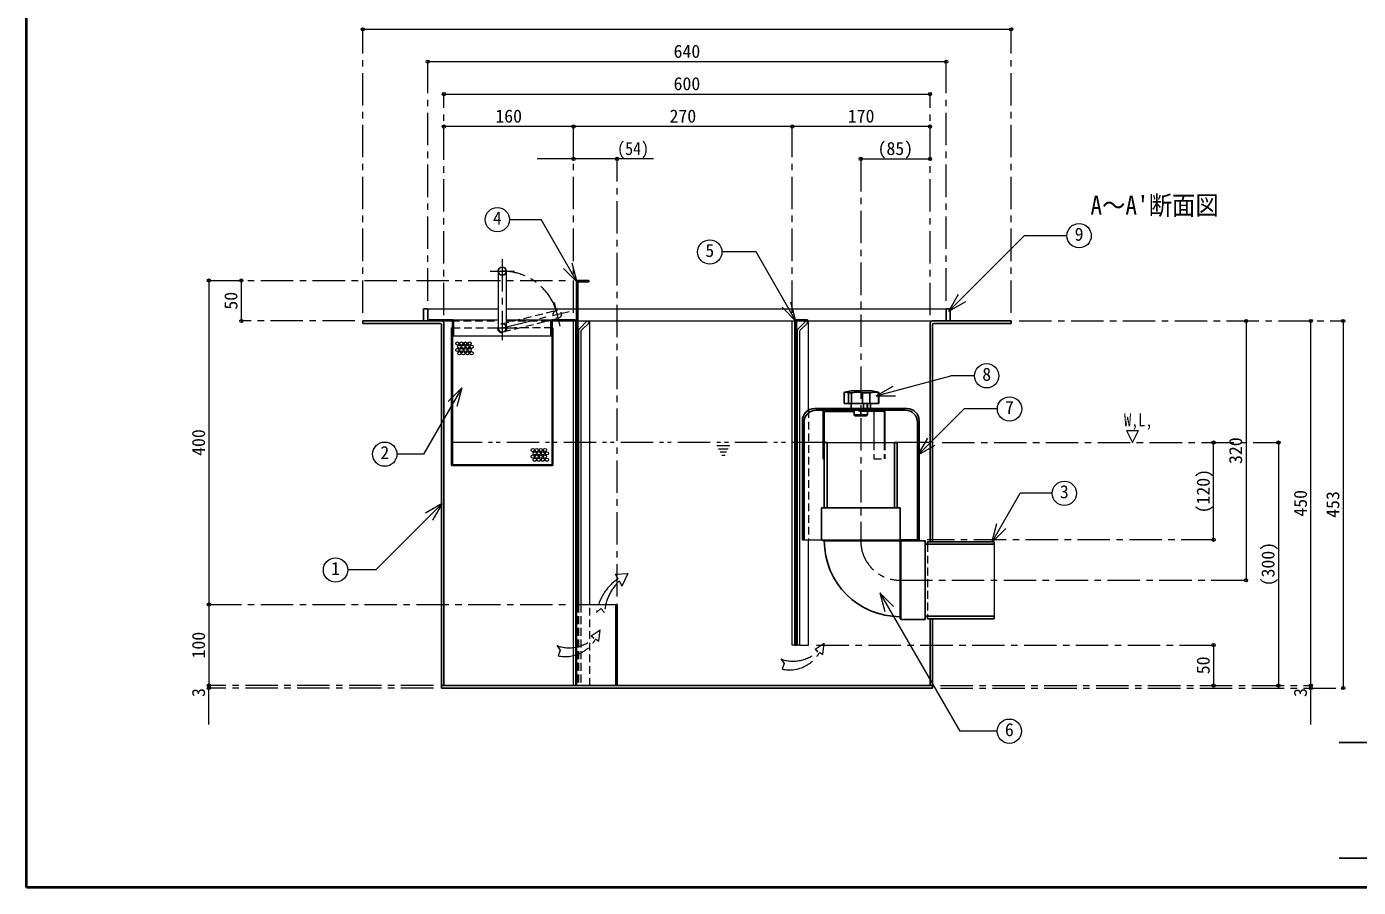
# Model space of a CAD drawing. Units: millimetres at full size, sheet at 1:8. Extents: x -1691 to 1549, y -1119 to 1129.
# Drawn here: x -1691 to -47, y -1119 to -57 of the extents above; entities that cross this region are included whole.
import ezdxf
from ezdxf.enums import TextEntityAlignment as Align

# ---------------------------------------------------------------- set-up
doc = ezdxf.new("R2010")
doc.units = ezdxf.units.MM
doc.header["$LTSCALE"] = 8
doc.header["$PDMODE"] = 32
doc.header["$PDSIZE"] = 4
for name, pattern in [('CHAIN1', [8, 5, -1, 1, -1]), ('DASHED1', [1.8, 1.2, -0.6]), ('DOUBLE_CHAIN1', [8.8, 5, -1, 0.6, -0.6, 0.6, -1])]:
    doc.linetypes.add(name, pattern=pattern)
doc.layers.add('0-0_ﾚｲﾔ1', color=4, linetype='Continuous', lineweight=9)
doc.styles.add('ＭＳ ゴシック', font='')
doc.styles.get('ＭＳ ゴシック').set_extended_font_data('MS Gothic')

msp = doc.modelspace()

# ---------------------------------------------------------------- linework, layer by layer
at = {"layer": '0-0_ﾚｲﾔ1', "color": 1, "lineweight": 40}
for p, q in [((-1691.137, -1118.909), (-1691.137, 1129.091)), ((1548.863, -1118.909), (-1691.137, -1118.909))]:
    msp.add_line(p, q, dxfattribs=at)
at = {"layer": '0-0_ﾚｲﾔ1', "linetype": 'CHAIN1'}
for p, q in [((-1276.137, -409.909), (-1276.137, -59.909)), ((-476.137, -409.909), (-476.137, -59.909)), ((-1196.137, -394.909), (-1196.137, -99.909)), ((-556.137, -394.909), (-556.137, -99.909)), ((-1176.137, -412.909), (-1176.137, -139.909)), ((-576.137, -412.909), (-576.137, -139.909)), ((-1016.137, -409.909), (-1016.137, -179.909)), ((-746.137, -409.909), (-746.137, -179.909)), ((-962.387, -759.909), (-962.387, -219.909)), ((-661.637, -219.909), (-661.637, -691.372)), ((-1104.137, -343.409), (-1104.137, -443.409)), ((-1119.137, -358.409), (-1089.137, -358.409)), ((-1466.137, -369.909), (-1020.887, -369.909)), ((-1104.137, -428.409), (-1021.619, -408.02)), ((-1032.583, -426.18), (-1039.779, -397.056)), ((-1286.137, -419.909), (-1426.137, -419.909)), ((-466.137, -419.909), (-66.137, -419.909)), ((-1119.137, -428.409), (-1089.137, -428.409)), ((-561.137, -569.909), (-146.137, -569.909)), ((-226.137, -689.909), (-579.637, -689.909)), ((-613.137, -739.909), (-186.137, -739.909)), ((-1466.137, -769.909), (-1022.387, -769.909)), ((-716.137, -819.909), (-226.137, -819.909)), ((-1189.137, -869.909), (-1466.137, -869.909)), ((-563.137, -869.909), (-106.137, -869.909)), ((-1189.137, -872.909), (-1466.137, -872.909)), ((-563.137, -872.909), (-66.137, -872.909))]:
    msp.add_line(p, q, dxfattribs=at)
at = {"layer": '0-0_ﾚｲﾔ1'}
for p, q in [((-1276.137, -59.909), (-476.137, -59.909)), ((-556.137, -99.909), (-1196.137, -99.909)), ((-1176.137, -139.909), (-576.137, -139.909)), ((-1016.137, -179.909), (-1176.137, -179.909)), ((-746.137, -179.909), (-1016.137, -179.909)), ((-576.137, -179.909), (-746.137, -179.909)), ((-917.387, -219.909), (-1061.137, -219.909)), ((-661.637, -219.909), (-576.137, -219.909)), ((-1466.137, -369.909), (-1466.137, -769.909)), ((-1426.137, -419.909), (-1426.137, -369.909)), ((-1196.137, -404.909), (-1109.137, -404.909)), ((-1099.137, -404.909), (-1012.387, -404.909)), ((-1010.887, -404.909), (-556.137, -404.909)), ((-1165.637, -418.409), (-1109.137, -418.409)), ((-1099.137, -418.409), (-1042.637, -418.409)), ((-1013.137, -419.909), (-1012.387, -419.909)), ((-1010.887, -419.909), (-746.137, -419.909)), ((-996.137, -769.909), (-996.137, -419.909)), ((-743.137, -419.909), (-742.387, -419.909)), ((-727.387, -419.909), (-573.137, -419.909)), ((-726.137, -529.919), (-726.137, -419.909)), ((-186.137, -419.909), (-186.137, -739.909)), ((-106.137, -869.909), (-106.137, -419.909)), ((-66.137, -419.909), (-66.137, -872.909)), ((-1164.137, -438.409), (-1044.137, -438.409)), ((-633.642, -531.409), (-651.017, -531.409)), ((-645.633, -532.409), (-645.633, -569.909)), ((-632.642, -532.409), (-632.642, -569.909)), ((-631.892, -531.409), (-631.892, -569.909)), ((-226.137, -689.909), (-226.137, -569.909)), ((-146.137, -569.909), (-146.137, -869.909)), ((-731.637, -689.909), (-710.137, -689.909)), ((-726.137, -819.909), (-726.137, -689.909)), ((-591.637, -689.909), (-613.137, -689.909)), ((-1466.137, -769.909), (-1466.137, -869.909)), ((-743.137, -819.909), (-742.387, -819.909)), ((-740.887, -819.909), (-740.137, -819.909)), ((-737.137, -819.909), (-726.137, -819.909)), ((-226.137, -819.909), (-226.137, -869.909)), ((-1466.137, -917.909), (-1466.137, -869.909)), ((-106.137, -917.909), (-106.137, -869.909))]:
    msp.add_line(p, q, dxfattribs=at)
at = {"layer": '0-0_ﾚｲﾔ1', "color": 7, "lineweight": 18}
for p, q in [((-1095.138, -294.84), (-1056.2, -294.84)), ((-1011.702, -371.913), (-1056.2, -294.84)), ((-552.893, -407.681), (-459.905, -314.693)), ((-407.151, -314.693), (-459.905, -314.693)), ((-1109.137, -358.409), (-1109.137, -428.409)), ((-1099.137, -358.409), (-1099.137, -428.409)), ((-1011.702, -371.913), (-1028.673, -354.942)), ((-1011.702, -371.913), (-1017.914, -348.73)), ((-552.893, -407.681), (-540.893, -386.897)), ((-741.613, -420.012), (-758.583, -403.041)), ((-741.613, -420.012), (-747.824, -396.829)), ((-552.893, -407.681), (-532.108, -395.681)), ((-1016.137, -869.909), (-1016.137, -419.909)), ((-1014.137, -419.909), (-1013.137, -419.909)), ((-1013.137, -869.909), (-1013.137, -419.909)), ((-1009.259, -430.03), (-999.137, -419.909)), ((-1006.698, -431.712), (-997.016, -422.03)), ((-999.137, -419.909), (-997.016, -422.03)), ((-743.137, -819.909), (-743.137, -419.909)), ((-739.259, -430.03), (-729.137, -419.909)), ((-736.698, -431.712), (-727.016, -422.03)), ((-729.137, -419.909), (-727.016, -422.03)), ((-1010.137, -432.152), (-1010.137, -769.909)), ((-1007.137, -432.773), (-1007.137, -769.909)), ((-740.137, -432.152), (-740.137, -819.909)), ((-737.137, -432.773), (-737.137, -819.909)), ((-642.552, -512.185), (-550.593, -487.545)), ((-521.163, -487.545), (-550.593, -487.545)), ((-1154.045, -502.369), (-1171.016, -519.34)), ((-1154.045, -502.369), (-1160.257, -525.551)), ((-642.552, -512.185), (-621.767, -500.185)), ((-642.552, -512.185), (-618.552, -512.185)), ((-651.017, -531.409), (-653.387, -531.409)), ((-651.017, -531.409), (-651.017, -529.909)), ((-590.781, -585.195), (-534.016, -528.43)), ((-493.021, -528.43), (-534.016, -528.43)), ((-333.637, -554.909), (-326.137, -569.909)), ((-333.637, -554.909), (-318.637, -554.909)), ((-326.137, -569.909), (-318.637, -554.909)), ((-703.137, -569.909), (-620.137, -569.909)), ((-590.781, -585.195), (-578.781, -564.411)), ((-590.781, -585.195), (-569.997, -573.195)), ((-499.699, -693.139), (-464.711, -632.536)), ((-425.41, -632.536), (-464.711, -632.536)), ((-1178.142, -644.993), (-1198.927, -656.993)), ((-1178.142, -644.993), (-1190.142, -665.778)), ((-499.699, -693.139), (-493.488, -669.956)), ((-499.699, -693.139), (-482.729, -676.168)), ((-497.137, -695.409), (-497.137, -784.409)), ((-638.056, -755.297), (-631.844, -778.48)), ((-638.056, -755.297), (-621.086, -772.268)), ((-638.056, -755.297), (-539.41, -926.157)), ((-1012.387, -769.909), (-1012.387, -869.909)), ((-1010.887, -769.909), (-963.887, -769.909)), ((-743.137, -819.909), (-746.137, -819.909)), ((-737.137, -819.909), (-740.137, -819.909)), ((-493.204, -926.157), (-539.41, -926.157))]:
    msp.add_line(p, q, dxfattribs=at)
at = {"layer": '0-0_ﾚｲﾔ1', "color": 5, "lineweight": 25}
for p, q in [((-1012.387, -371.409), (-1012.387, -769.909)), ((-1010.887, -369.909), (-997.387, -369.909)), ((-1010.887, -372.159), (-1010.887, -769.909)), ((-1010.137, -371.409), (-997.387, -371.409)), ((-997.387, -369.909), (-997.387, -371.409)), ((-1201.137, -419.909), (-1201.137, -404.909)), ((-1201.137, -404.909), (-1196.137, -404.909)), ((-1196.137, -404.909), (-1196.137, -419.909)), ((-556.137, -404.909), (-556.137, -419.909)), ((-556.137, -404.909), (-551.137, -404.909)), ((-551.137, -419.909), (-551.137, -404.909)), ((-1276.137, -422.909), (-1276.137, -419.909)), ((-1166.387, -419.909), (-1276.137, -419.909)), ((-1180.637, -422.909), (-1276.137, -422.909)), ((-1194.137, -418.409), (-1194.137, -419.909)), ((-1165.637, -418.409), (-1194.137, -418.409)), ((-1179.137, -424.409), (-1179.137, -872.909)), ((-1176.137, -422.909), (-1176.137, -869.909)), ((-1165.637, -596.909), (-1165.637, -420.659)), ((-1164.137, -419.909), (-1164.137, -438.409)), ((-1044.137, -419.909), (-1044.137, -438.409)), ((-1042.637, -418.409), (-1014.137, -418.409)), ((-1042.637, -596.909), (-1042.637, -420.659)), ((-1041.887, -419.909), (-1014.137, -419.909)), ((-1014.137, -419.909), (-1014.137, -418.409)), ((-742.387, -419.909), (-742.387, -819.909)), ((-740.887, -418.409), (-727.387, -418.409)), ((-740.887, -420.659), (-740.887, -819.909)), ((-740.137, -419.909), (-727.387, -419.909)), ((-727.387, -418.409), (-727.387, -419.909)), ((-576.137, -422.909), (-576.137, -692.409)), ((-573.137, -419.909), (-476.137, -419.909)), ((-573.137, -424.409), (-573.137, -692.409)), ((-571.637, -422.909), (-476.137, -422.909)), ((-476.137, -422.909), (-476.137, -419.909)), ((-1166.637, -428.409), (-1165.637, -428.409)), ((-1166.637, -597.409), (-1166.637, -428.409)), ((-1165.637, -438.409), (-1164.137, -438.409)), ((-1044.137, -438.409), (-1042.637, -438.409)), ((-1042.637, -428.409), (-1041.637, -428.409)), ((-1041.637, -597.409), (-1041.637, -428.409)), ((-682.259, -508.714), (-682.259, -521.909)), ((-673.561, -506.002), (-681.473, -507.737)), ((-676.569, -508.714), (-676.569, -521.909)), ((-672.704, -505.909), (-648.692, -505.909)), ((-659.45, -508.714), (-659.45, -521.909)), ((-647.836, -506.002), (-639.923, -507.737)), ((-639.664, -508.714), (-639.664, -521.909)), ((-639.137, -521.909), (-682.259, -521.909)), ((-673.637, -521.909), (-673.637, -527.909)), ((-658.426, -521.909), (-658.426, -527.909)), ((-653.748, -521.909), (-653.748, -527.909)), ((-653.23, -521.909), (-653.23, -527.909)), ((-649.637, -521.909), (-649.637, -527.909)), ((-604.637, -527.909), (-718.637, -527.909)), ((-716.637, -529.909), (-606.637, -529.909)), ((-708.137, -531.409), (-708.137, -589.872)), ((-706.637, -532.159), (-706.637, -650.372)), ((-705.887, -531.409), (-669.887, -531.409)), ((-669.887, -529.909), (-669.887, -535.909)), ((-669.887, -535.909), (-653.387, -535.909)), ((-661.637, -535.909), (-661.637, -531.409)), ((-653.387, -535.909), (-654.387, -536.909)), ((-653.387, -529.909), (-653.387, -535.909)), ((-733.637, -542.909), (-733.637, -689.909)), ((-731.637, -544.909), (-731.637, -689.909)), ((-591.637, -544.909), (-591.637, -689.909)), ((-589.637, -542.909), (-589.637, -689.909)), ((-703.137, -569.909), (-706.681, -569.909)), ((-703.137, -569.909), (-703.137, -650.372)), ((-620.137, -569.909), (-616.637, -569.909)), ((-620.137, -569.909), (-620.137, -650.372)), ((-616.637, -569.909), (-616.637, -650.372)), ((-708.137, -589.872), (-706.637, -589.872)), ((-1042.637, -598.409), (-1165.637, -598.409)), ((-1043.137, -597.409), (-1165.137, -597.409)), ((-710.137, -650.372), (-613.137, -650.372)), ((-710.137, -650.372), (-710.137, -690.372)), ((-613.137, -650.372), (-613.137, -787.409)), ((-733.637, -689.909), (-731.637, -689.909)), ((-591.637, -689.909), (-589.637, -689.909)), ((-710.137, -690.372), (-706.637, -691.372)), ((-710.137, -690.372), (-613.137, -690.372)), ((-706.637, -691.372), (-613.137, -691.372)), ((-613.137, -690.372), (-612.137, -691.372)), ((-582.137, -691.409), (-612.137, -691.409)), ((-582.137, -691.409), (-582.137, -788.409)), ((-497.137, -695.409), (-582.137, -695.409)), ((-579.137, -692.409), (-579.137, -695.409)), ((-579.137, -692.409), (-497.137, -692.409)), ((-497.137, -692.409), (-497.137, -695.409)), ((-1010.887, -769.909), (-1012.387, -769.909)), ((-963.887, -769.909), (-963.887, -869.909)), ((-962.387, -769.909), (-963.887, -769.909)), ((-962.387, -769.909), (-962.387, -869.909)), ((-612.137, -788.409), (-613.137, -787.409)), ((-497.137, -784.409), (-582.137, -784.409)), ((-579.137, -784.409), (-579.137, -787.409)), ((-579.137, -787.409), (-497.137, -787.409)), ((-576.137, -869.909), (-576.137, -787.409)), ((-573.137, -787.409), (-573.137, -872.909)), ((-497.137, -784.409), (-497.137, -787.409)), ((-740.887, -819.909), (-742.387, -819.909)), ((-573.137, -869.909), (-1179.137, -869.909)), ((-573.137, -872.909), (-1179.137, -872.909))]:
    msp.add_line(p, q, dxfattribs=at)
at = {"layer": '0-0_ﾚｲﾔ1', "linetype": 'DASHED1'}
for p, q in [((-1105.337, -423.555), (-1037.38, -406.764)), ((-1166.387, -419.909), (-1109.137, -419.909)), ((-1102.938, -433.263), (-1034.982, -416.472)), ((-1099.137, -419.909), (-1041.887, -419.909)), ((-1165.637, -428.409), (-1119.137, -428.409)), ((-1042.637, -428.409), (-1089.137, -428.409)), ((-726.137, -529.919), (-726.137, -689.909)), ((-664.008, -529.909), (-664.008, -531.409)), ((-653.387, -531.409), (-664.008, -531.409)), ((-645.633, -569.909), (-645.633, -589.872)), ((-632.642, -569.909), (-632.642, -589.872)), ((-631.892, -569.909), (-631.892, -589.872)), ((-645.633, -589.872), (-631.892, -589.872)), ((-710.137, -689.909), (-613.137, -689.909)), ((-579.137, -695.409), (-579.137, -784.409)), ((-1010.887, -769.909), (-1010.887, -869.909)), ((-1010.137, -769.909), (-1010.137, -869.909)), ((-1007.137, -769.909), (-1007.137, -869.909)), ((-996.137, -869.909), (-996.137, -769.909))]:
    msp.add_line(p, q, dxfattribs=at)
at = {"layer": '0-0_ﾚｲﾔ1', "linetype": 'DOUBLE_CHAIN1'}
for p, q in [((-706.637, -569.909), (-1166.137, -569.909)), ((-823.137, -573.909), (-839.137, -573.909)), ((-576.137, -569.909), (-616.637, -569.909)), ((-825.137, -577.909), (-837.137, -577.909)), ((-827.137, -581.909), (-835.137, -581.909)), ((-829.137, -585.909), (-833.137, -585.909)), ((-961.206, -738.129), (-964.256, -732.378)), ((-959.535, -740.913), (-956.673, -747.091)), ((-994.502, -808.527), (-983.325, -800.889)), ((-984.815, -815.233), (-983.325, -800.889)), ((-994.502, -808.527), (-991.033, -810.928)), ((-988.992, -812.342), (-984.815, -815.233)), ((-718.065, -825.003), (-706.888, -817.365)), ((-708.378, -831.709), (-706.888, -817.365)), ((-718.065, -825.003), (-714.596, -827.405)), ((-712.555, -828.818), (-708.378, -831.709))]:
    msp.add_line(p, q, dxfattribs=at)
at = {"layer": '0-0_ﾚｲﾔ1', "color": 6, "lineweight": 25}
for p, q in [((-71.137, -940.052), (1512.863, -940.052)), ((1512.863, -1082.909), (-71.137, -1082.909))]:
    msp.add_line(p, q, dxfattribs=at)
at = {"layer": '0-0_ﾚｲﾔ1', "color": 7, "lineweight": 18}
for points in [[(-741.613, -420.012), (-790.875, -334.687), (-832.96, -334.687)], [(-746.137, -819.909), (-746.137, -419.909), (-743.137, -419.909)], [(-1154.045, -502.369), (-1201.326, -584.261), (-1234.098, -584.261)], [(-1178.142, -644.993), (-1260.348, -727.199), (-1294.907, -727.199)]]:
    msp.add_lwpolyline(points, dxfattribs=at)
at = {"layer": '0-0_ﾚｲﾔ1', "color": 5, "lineweight": 25}
for points in [[(-676.569, -508.714), (-673.137, -508.714), (-673.137, -521.909)], [(-659.45, -508.714), (-650.244, -508.714), (-650.244, -521.909)], [(-639.664, -508.714), (-639.137, -508.714), (-639.137, -521.909)], [(-669.887, -535.909), (-668.887, -536.909), (-654.387, -536.909)], [(-612.137, -691.372), (-612.137, -788.409), (-582.137, -788.409)]]:
    msp.add_lwpolyline(points, dxfattribs=at)
at = {"layer": '0-0_ﾚｲﾔ1', "linetype": 'DOUBLE_CHAIN1'}
for points in [[(-964.256, -732.378), (-949.09, -731.473), (-956.673, -747.091)], [(-987.61, -779.559), (-982.489, -774.558), (-977.737, -779.839)], [(-1036.898, -820.459), (-1032.625, -826.321), (-1035.058, -833.136)], [(-760.461, -836.935), (-756.188, -842.797), (-758.621, -849.612)]]:
    msp.add_lwpolyline(points, dxfattribs=at)
at = {"layer": '0-0_ﾚｲﾔ1', "color": 7, "lineweight": 18}
for centre in [(-1110.138, -294.84), (-392.151, -314.693), (-847.96, -334.687), (-506.163, -487.545), (-478.021, -528.43), (-1249.098, -584.261), (-410.41, -632.536), (-1309.907, -727.199), (-478.204, -926.157)]:
    msp.add_circle(centre, 15, dxfattribs=at)
at = {"layer": '0-0_ﾚｲﾔ1', "color": 5, "lineweight": 25}
msp.add_circle((-1104.137, -358.409), 5, dxfattribs=at)
at = {"layer": '0-0_ﾚｲﾔ1', "linetype": 'DASHED1'}
msp.add_circle((-1036.181, -411.618), 5, dxfattribs=at)
at = {"layer": '0-0_ﾚｲﾔ1'}
for centre in [(-1159.497, -447.665), (-1159.497, -455.665), (-1156.997, -451.665), (-1156.997, -459.665), (-1154.497, -447.665), (-1154.497, -455.665), (-1151.997, -451.665), (-1151.997, -459.665), (-1149.497, -447.665), (-1149.497, -455.665), (-1146.997, -451.665), (-1146.997, -459.665), (-1144.497, -447.665), (-1144.497, -455.665), (-1141.997, -451.665), (-1141.997, -459.665), (-1066.5, -579.212), (-1066.5, -587.212), (-1064, -583.212), (-1064, -591.212), (-1061.5, -579.212), (-1061.5, -587.212), (-1059, -583.212), (-1059, -591.212), (-1056.5, -579.212), (-1056.5, -587.212), (-1054, -583.212), (-1054, -591.212), (-1051.5, -579.212), (-1051.5, -587.212), (-1049, -583.212), (-1049, -591.212)]:
    msp.add_circle(centre, 2, dxfattribs=at)
at = {"layer": '0-0_ﾚｲﾔ1', "linetype": 'CHAIN1'}
for centre, radius, start, end in [((-1104.137, -428.409), 70, 13.87872, 90), ((-613.137, -691.372), 48.5, 180, 270)]:
    msp.add_arc(centre, radius, start, end, dxfattribs=at)
at = {"layer": '0-0_ﾚｲﾔ1', "color": 5, "lineweight": 25}
for centre, radius, start, end in [((-1010.887, -371.409), 1.5, 90, 180), ((-1010.137, -372.159), 0.75, 90, 180), ((-1180.637, -424.409), 1.5, 0, 90), ((-1179.137, -422.909), 3, 0, 90), ((-1166.387, -420.659), 0.75, 0, 90), ((-1165.637, -419.909), 1.5, 0, 90), ((-1042.637, -419.909), 1.5, 90, 180), ((-1041.887, -420.659), 0.75, 90, 180), ((-740.887, -419.909), 1.5, 90, 180), ((-740.137, -420.659), 0.75, 90, 180), ((-573.137, -422.909), 3, 90, 180), ((-571.637, -424.409), 1.5, 90, 180), ((-681.259, -508.714), 1, 102.36697, 180), ((-679.414, -513.341), 5.432, 58.41904, 121.58096), ((-672.704, -509.909), 4, 90, 102.36697), ((-666.294, -537.419), 29.51, 76.59069, 103.40931), ((-644.954, -525.704), 17.795, 72.70582, 107.29418), ((-648.692, -509.909), 4, 77.63303, 90), ((-640.137, -508.714), 1, 0, 77.63303), ((-718.637, -542.909), 15, 90, 180), ((-716.637, -544.909), 15, 90, 180), ((-706.637, -531.409), 1.5, 90, 180), ((-705.887, -532.159), 0.75, 90, 180), ((-665.762, -524.94), 11.719, 249.39031, 290.60969), ((-657.512, -524.94), 11.719, 249.39031, 290.60969), ((-606.637, -544.909), 15, 0, 90), ((-604.637, -542.909), 15, 0, 90), ((-1165.637, -597.409), 1, 180, 270), ((-1165.137, -596.909), 0.5, 180, 270), ((-1043.137, -596.909), 0.5, 270, 0), ((-1042.637, -597.409), 1, 270, 0), ((-613.137, -691.372), 93.5, 180, 270)]:
    msp.add_arc(centre, radius, start, end, dxfattribs=at)
at = {"layer": '0-0_ﾚｲﾔ1', "linetype": 'DASHED1'}
for radius, start, end in [(5, 0, 180), (6, 180, 0)]:
    msp.add_arc((-1104.137, -428.409), radius, start, end, dxfattribs=at)
at = {"layer": '0-0_ﾚｲﾔ1', "color": 7, "lineweight": 18}
for centre, radius, start, end in [((-1104.137, -428.409), 5, 180, 0), ((-1007.137, -432.152), 3, 135, 180), ((-1005.637, -432.773), 1.5, 135, 180), ((-737.137, -432.152), 3, 135, 180), ((-735.637, -432.773), 1.5, 135, 180)]:
    msp.add_arc(centre, radius, start, end, dxfattribs=at)
at = {"layer": '0-0_ﾚｲﾔ1'}
for centre, radius in [((-646.633, -532.409), 1), ((-633.642, -532.409), 1), ((-633.392, -531.409), 1.5)]:
    msp.add_arc(centre, radius, 0, 90, dxfattribs=at)
at = {"layer": '0-0_ﾚｲﾔ1', "linetype": 'DOUBLE_CHAIN1'}
for centre, radius, start, end in [((-926.782, -789.197), 61.587, 123.98307, 170.99646), ((-921.482, -782.424), 56.314, 132.51176, 177.36854), ((-1021.485, -779.505), 43.758, 249.37581, 314.10079), ((-1026.218, -791.297), 42.763, 258.06872, 330.51954), ((-745.048, -795.982), 43.758, 249.37581, 314.10079), ((-749.78, -807.774), 42.763, 258.06872, 330.51954)]:
    msp.add_arc(centre, radius, start, end, dxfattribs=at)
at = {"layer": '0-0_ﾚｲﾔ1', "color": 1}
for p in [(-1276.137, -59.909), (-476.137, -59.909), (-1196.137, -99.909), (-556.137, -99.909), (-1176.137, -139.909), (-576.137, -139.909), (-1176.137, -179.909), (-1016.137, -179.909), (-746.137, -179.909), (-576.137, -179.909), (-1016.137, -219.909), (-962.387, -219.909), (-661.637, -219.909), (-576.137, -219.909), (-1466.137, -369.909), (-1426.137, -369.909), (-1426.137, -419.909), (-186.137, -419.909), (-106.137, -419.909), (-66.137, -419.909), (-226.137, -569.909), (-146.137, -569.909), (-226.137, -689.909), (-186.137, -739.909), (-1466.137, -769.909), (-226.137, -819.909), (-1466.137, -869.909), (-1466.137, -872.909), (-226.137, -869.909), (-146.137, -869.909), (-106.137, -869.909), (-106.137, -872.909), (-66.137, -872.909)]:
    msp.add_point(p, dxfattribs=at)

# ---------------------------------------------------------------- texts
at = {"layer": '0-0_ﾚｲﾔ1', "color": 7, "style": 'ＭＳ ゴシック'}
for s, p in [('640', (-892.637, -99.909)), ('600', (-892.637, -139.909)), ('160', (-1112.637, -179.909)), ('270', (-897.637, -179.909)), ('170', (-677.637, -179.909)), ('(85)', (-640.887, -219.909)), ('4', (-1115.638, -305.84)), ('9', (-397.651, -325.693)), ('5', (-853.46, -345.687)), ('8', (-511.663, -498.545)), ('7', (-483.521, -539.43)), ('2', (-1254.598, -595.261)), ('3', (-415.91, -643.536)), ('1', (-1315.407, -738.199)), ('6', (-483.704, -937.157))]:
    msp.add_text(s, height=16.13, dxfattribs=at).set_placement(p, align=Align.BOTTOM_LEFT)
for s, height, width, p in [('(54)', 16.13, 0.9, (-962.387, -219.909)), ("A～A'断面図", 23.46, 0.9, (-378.137, -295.909)), ('W,L,', 16.13, 0.8, (-336.637, -554.909))]:
    msp.add_text(s, height=height, dxfattribs=dict(at, width=width)).set_placement(p, align=Align.BOTTOM_LEFT)
for s, p in [('50', (-1426.137, -405.909)), ('400', (-1466.137, -586.409)), ('320', (-186.137, -596.409)), ('(120)', (-226.137, -657.409)), ('450', (-106.137, -661.409)), ('453', (-66.137, -662.909)), ('(300)', (-146.137, -747.409)), ('100', (-1466.137, -836.409)), ('50', (-226.137, -855.909)), ('3', (-1466.137, -883.909)), ('3', (-106.137, -883.909))]:
    msp.add_text(s, height=16.13, rotation=90, dxfattribs=at).set_placement(p, align=Align.BOTTOM_LEFT)

doc.saveas('drawing.dxf')
